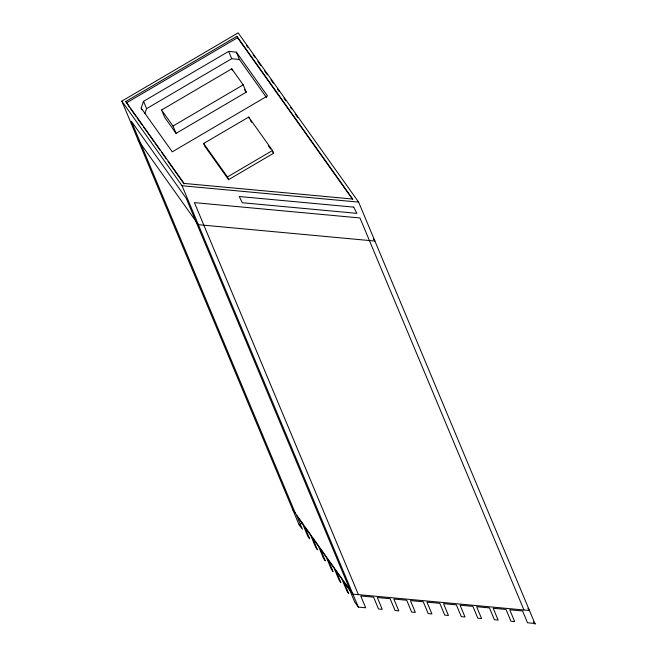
<?xml version="1.0" encoding="UTF-8"?>
<svg xmlns="http://www.w3.org/2000/svg" width="657" height="657" viewBox="0 0 657 657"><rect width="100%" height="100%" fill="white"/><g stroke="black" fill="none" stroke-linecap="round" stroke-linejoin="round"><path stroke-width="0.99" d="M141.148 108.068L143.53 101.334L228.644 51.386L236.38 52.174L267.522 95.922L172.282 151.824L141.148 108.068L141.912 109.9M144.885 113.464L146.593 108.651L231.707 58.703L239.444 59.491L266.471 97.466M534.872 623.468L527.522 622.787L522.578 610.985L509.742 609.795L514.677 621.596L510.965 621.251L506.03 609.45L493.185 608.259L498.129 620.06L494.409 619.715L489.473 607.914L476.629 606.723L481.573 618.533L477.853 618.188L472.917 606.378L460.081 605.187L465.016 616.997L461.296 616.652L456.36 604.851L443.524 603.66L448.46 615.461L444.74 615.116L439.804 603.315L426.968 602.124L431.904 613.925L428.192 613.581L423.248 601.779L410.411 600.588L415.347 612.39L411.635 612.045L406.699 600.243L393.855 599.053L398.799 610.862L395.079 610.517L390.143 598.708L377.299 597.517L382.243 609.326L378.522 608.982L373.587 597.172L360.75 595.989L365.686 607.791L358.328 607.109L354.739 602.067L349.803 590.265L343.775 581.798L348.711 593.6L346.904 591.054L341.969 579.252L335.941 570.785L340.876 582.587L339.061 580.041L334.126 568.239L328.098 559.764L333.042 571.574L331.227 569.028L326.291 557.218L320.263 548.751L325.33 560.873L323.614 558.549L318.448 546.205L312.42 537.738L317.471 549.802L315.656 547.248L310.613 535.192L304.585 526.725L309.661 538.855L307.919 536.482L302.77 524.179L296.742 515.712L302.409 529.238L299.124 524.935L302.187 522.988M299.124 524.935L121.841 101.121L238.154 32.85L358.615 202.11L535.159 624.15L533.574 621.924M125.807 101.523L236.931 36.307L352.752 199.046L184.091 183.418L125.807 101.523L129.372 107.099M126.399 102.919L237.514 37.704L236.931 36.307M161.581 110.015L231.781 68.813L243.197 84.843L246.26 92.161L176.06 133.363L164.644 117.332L161.581 110.015L172.996 126.045L176.06 133.363M172.996 126.045L243.197 84.843M203.645 143.497L248.691 117.061L272.499 150.51L273.632 153.221L228.587 179.657L204.779 146.199L203.645 143.497L227.453 176.947L228.587 179.657M227.453 176.947L272.499 150.51M121.841 101.121L182.071 185.75L358.615 202.11M246.589 45.629L247.771 47.296M253.117 54.802L254.9 57.307M257.873 61.479L260.837 65.651M264.401 70.652L267.366 74.824M270.93 79.834L273.304 83.168M277.468 89.007L279.241 91.512M283.996 98.189L285.779 100.693M290.525 107.362L291.716 109.037M295.28 114.039L297.654 117.373M237.514 37.704L352.743 199.613M373.324 238.828L374.909 241.045L198.357 224.686L138.126 140.056M244.544 89.754L246.26 92.161M250.416 120.601L251.606 122.276M268.27 145.69L270.651 149.032M272.441 151.545L273.632 153.221M527.867 608.275L529.452 610.501L352.899 594.133L292.669 509.504M130.554 108.775L135.909 116.289M137.099 117.964L142.454 125.487M143.645 127.154L153.754 141.362M154.937 143.029L160.292 150.552M161.482 152.227L166.237 158.912M168.028 161.417L184.083 183.976M523.949 609.992L359.97 217.968L194.415 202.627L358.402 594.642M236.38 52.174L239.444 59.491M228.644 51.386L231.707 58.703M231.781 68.813L232.545 70.636M248.691 117.061L249.446 118.86M182.071 185.75L358.328 607.109M350.222 590.372L186.235 198.348L131.367 121.249L295.354 513.273M143.53 101.334L146.593 108.651M353.721 207.127L239.23 196.517L242.318 202.742L356.866 213.353L353.721 207.127"/></g></svg>
